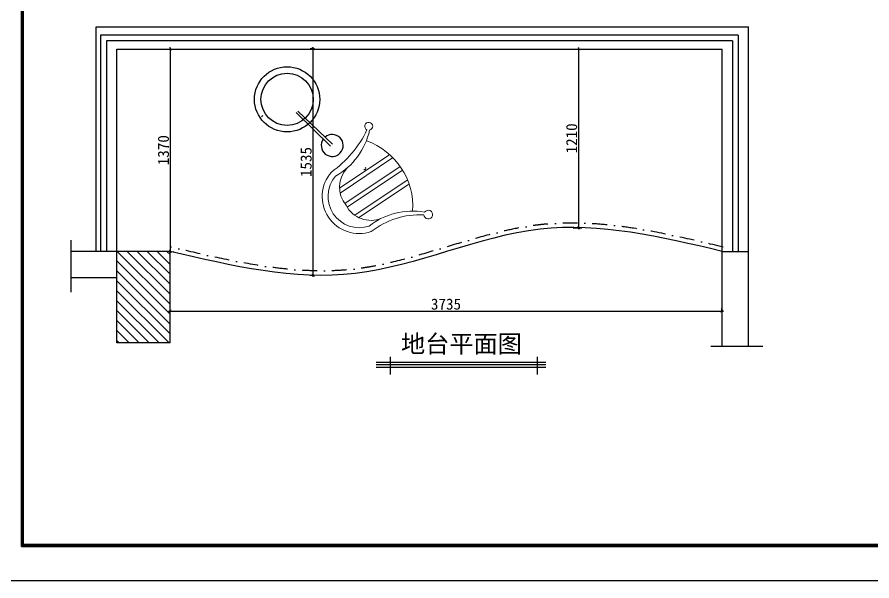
# Model space of a CAD drawing. Header units: millimetres. Extents: x 71641 to 191108, y -23091 to 29972.
# Drawn here: x 107684 to 113470, y -9624 to -5805 of the extents above; entities that cross this region are included whole.
import ezdxf

# ---------------------------------------------------------------- set-up
doc = ezdxf.new("R2010")
doc.units = ezdxf.units.MM
doc.linetypes.add('DASHDOT2', pattern=[0.5, 0.25, -0.125, 0, -0.125])
doc.layers.add('00', color=1, linetype='Continuous')
doc.layers.add('4', color=4, linetype='Continuous', lineweight=5)
doc.layers.add('5', color=5, linetype='Continuous', lineweight=20)
doc.styles.add('30', font='SimSun.ttf', dxfattribs={"height": 75})
doc.styles.get("Standard").update_dxf_attribs({"font": 'SimSun.ttf', "height": 150})
doc.dimstyles.new('30', dxfattribs={"dimscale": 0, "dimtxt": 90, "dimasz": 20, "dimexe": 20, "dimexo": 20, "dimgap": 10, "dimtad": 1, "dimdec": 0, "dimzin": 0, "dimdsep": 46, "dimtxsty": '30', "dimblk": 'ARCHTICK', "dimcen": 20, "dimdle": 10, "dimclrd": 8, "dimclre": 8, "dimclrt": 2, "dimadec": 0, "dimazin": 0, "dimtfac": 1, "dimtdec": 0, "dimtmove": 2, "dimatfit": 3, "dimldrblk": 'DOT', "dimfxl": 0, "dimtolj": 2, "dimtzin": 0, "dimlwd": -1, "dimarcsym": 0})

# ---------------------------------------------------------------- blocks, each defined once
blk = doc.blocks.new('_ARCHTICK')
at = {"color": 0, "linetype": 'ByBlock', "const_width": 0.15}
blk.add_lwpolyline([(-0.5, -0.5), (0.5, 0.5)], dxfattribs=at)
blk = doc.blocks.new('*D196')
at = {"color": 8}
blk.add_line((108721.7, -7401.7), (108721.7, -6011.7), dxfattribs=at)
at = {"color": 8, "lineweight": -2}
for p, q in [((108738.9, -6021.7), (108741.7, -6021.7)), ((108738.9, -7391.7), (108741.7, -7391.7))]:
    blk.add_line(p, q, dxfattribs=at)
at = {"layer": 'Defpoints', "color": 0}
for p in [(108718.9, -6021.7), (108721.7, -6021.7), (108718.9, -7391.7)]:
    blk.add_point(p, dxfattribs=at)
at = {"color": 8, "xscale": 20, "yscale": 20, "zscale": 20}
for p, rotation in [((108721.7, -6021.7), 90), ((108721.7, -7391.7), 270)]:
    blk.add_blockref('_ARCHTICK', p, dxfattribs=dict(at, rotation=rotation))
at = {"color": 2, "insert": (108674.2, -6706.7), "char_height": 75, "attachment_point": 5, "rotation": 90, "style": '30'}
blk.add_mtext('\\A2;1370', dxfattribs=at)
blk = doc.blocks.new('_Dot')
at = {"color": 0, "linetype": 'ByBlock', "lineweight": -2}
blk.add_line((-0.5, 0), (-1, 0), dxfattribs=at)
at = {"color": 0, "linetype": 'ByBlock', "const_width": 0.5}
blk.add_lwpolyline([(-0.25, 0, 1), (0.25, 0, 1)], format="xyb", close=True, dxfattribs=at)
blk = doc.blocks.new('DOT')
at = {"color": 0, "linetype": 'ByBlock'}
blk.add_line((-0.5, 0), (-1, 0), dxfattribs=at)
at = {"color": 0, "linetype": 'ByBlock', "const_width": 0.5}
blk.add_lwpolyline([(-0.25, 0, 1), (0.25, 0, 1)], format="xyb", close=True, dxfattribs=at)
blk = doc.blocks.new('*D197')
at = {"color": 8}
blk.add_line((111485, -7242), (111485, -6011.7), dxfattribs=at)
at = {"color": 8, "lineweight": -2}
for p, q in [((111447, -6021.7), (111505, -6021.7)), ((111447, -7232), (111505, -7232))]:
    blk.add_line(p, q, dxfattribs=at)
at = {"layer": 'Defpoints', "color": 0}
for p in [(111427, -6021.7), (111485, -6021.7), (111427, -7232)]:
    blk.add_point(p, dxfattribs=at)
at = {"color": 8, "xscale": 20, "yscale": 20, "zscale": 20}
for p, rotation in [((111485, -6021.7), 90), ((111485, -7232), 270)]:
    blk.add_blockref('_ARCHTICK', p, dxfattribs=dict(at, rotation=rotation))
at = {"color": 2, "insert": (111437.5, -6626.8), "char_height": 75, "attachment_point": 5, "rotation": 90, "style": '30'}
blk.add_mtext('\\A2;1210', dxfattribs=at)
blk = doc.blocks.new('*D198')
at = {"color": 8}
blk.add_line((109687.5, -7564.2), (109687.5, -6009.7), dxfattribs=at)
at = {"color": 8, "lineweight": -2}
for p, q in [((109696.6, -6019.7), (109667.5, -6019.7)), ((109696.6, -7554.2), (109667.5, -7554.2))]:
    blk.add_line(p, q, dxfattribs=at)
at = {"layer": 'Defpoints', "color": 0}
for p in [(109687.5, -6019.7), (109716.6, -6019.7), (109716.6, -7554.2)]:
    blk.add_point(p, dxfattribs=at)
at = {"color": 8, "xscale": 20, "yscale": 20, "zscale": 20}
for p, rotation in [((109687.5, -6019.7), 90), ((109687.5, -7554.2), 270)]:
    blk.add_blockref('_ARCHTICK', p, dxfattribs=dict(at, rotation=rotation))
at = {"color": 2, "insert": (109640, -6786.9), "char_height": 75, "attachment_point": 5, "rotation": 90, "style": '30'}
blk.add_mtext('\\A2;1535', dxfattribs=at)
blk = doc.blocks.new('g4g45')
at = {"color": 3}
for p, q in [((113477.2, -13344.3), (113709.8, -13573.2)), ((113722, -13559.7), (113488.2, -13335)), ((113946.4, -13716.5), (113946.7, -13716.1))]:
    blk.add_line(p, q, dxfattribs=at)
at = {"color": 5}
for radius in [220.7, 176.7]:
    blk.add_circle((113415.7, -13255.4), radius, dxfattribs=at)
blk.add_arc((113721, -13567.9), 74.2, 144.50845, 131.03437, dxfattribs=at)
at = {"color": 3}
blk.add_arc((113939.9, -13722.5), 8.9, 231.9658, 45.82863, dxfattribs=at)
at = {"layer": '4', "color": 4}
for points in [[(114346.4, -14019.5, 0.212575), (113971.1, -14113.8, -0.337148), (113728.5, -14031, -0.337148), (113744.3, -13775.2, 0.212575), (113974.3, -13464, 5.693791), (113956.1, -13461.9, 5.693791)], [(113956.1, -13461.9, -0.131638), (113715.6, -13747.5, 0.339623), (113695.5, -14053.1, 0.339623), (113985.7, -14150.7, -0.177243), (114341.4, -14037, 6.410328), (114346.4, -14019.5, 6.410328)], [(113824.9, -13717.6, 0.386519), (113814.9, -13973.1, 0.386519), (114054.9, -14061)]]:
    blk.add_lwpolyline(points, format="xyb", dxfattribs=at)
blk.add_arc((113795.4, -13980.6), 471.1, 356.12821, 70.5664, dxfattribs=at)
at = {"layer": '5', "color": 5}
for p, q in [((113770.5, -13856.4), (114104, -13633)), ((113774.4, -13889.7), (114128.6, -13652.5)), ((113805.7, -13961.3), (114181.1, -13709.8)), ((113822.3, -13986.1), (114197.6, -13734.7)), ((113873.1, -14039.9), (114228.7, -13801.7)), ((113901.8, -14056.6), (114237.5, -13831.7))]:
    blk.add_line(p, q, dxfattribs=at)
blk = doc.blocks.new('*D200')
at = {"color": 8}
blk.add_line((108708.9, -7797), (112464.2, -7797), dxfattribs=at)
at = {"color": 8, "lineweight": -2}
for p, q in [((108718.9, -7796.6), (108718.9, -7777)), ((112454.2, -7796.6), (112454.2, -7777))]:
    blk.add_line(p, q, dxfattribs=at)
at = {"layer": 'Defpoints', "color": 0}
for p in [(112454.2, -7797), (108718.9, -7816.6), (112454.2, -7816.6)]:
    blk.add_point(p, dxfattribs=at)
at = {"color": 8, "xscale": 20, "yscale": 20, "zscale": 20, "rotation": 180}
blk.add_blockref('_ARCHTICK', (108718.9, -7797), dxfattribs=at)
at = {"color": 8, "xscale": 20, "yscale": 20, "zscale": 20}
blk.add_blockref('_ARCHTICK', (112454.2, -7797), dxfattribs=at)
at = {"color": 2, "insert": (110586.6, -7749.5), "char_height": 75, "attachment_point": 5, "style": '30'}
blk.add_mtext('\\A2;3735', dxfattribs=at)

msp = doc.modelspace()

# ---------------------------------------------------------------- hatches: boundary and pattern name
h = msp.add_hatch()
h.set_pattern_fill('ANSI31', color=8, scale=15, angle=90, style=0)
h.set_pattern_definition([(135, (94459.79, -94989.473), (-33.67596, -33.67596), [])])
h.paths.add_polyline_path([(108718.9, -7391.7), (108392.6, -7391.7), (108358.9, -7391.7), (108358.9, -8011.7), (108718.9, -8011.7)])

# ---------------------------------------------------------------- linework, layer by layer
at = {"color": 1}
for p, q in [((108218.9, -7391.7), (108218.9, -5871.7)), ((108218.9, -5871.7), (112635.2, -5871.7)), ((112635.2, -7391.7), (112635.2, -5871.7)), ((108358.9, -7391.7), (108358.9, -6021.7)), ((108358.9, -6021.7), (112455.2, -6021.7)), ((112455.2, -7391.7), (112455.2, -6021.7)), ((108046.4, -7316.2), (108046.4, -7668.1)), ((112378.7, -8033.2), (112730.6, -8033.2))]:
    msp.add_line(p, q, dxfattribs=at)
at = {"color": 4}
for p, q in [((108248.9, -5926.7), (108248.9, -7391.7)), ((112565.2, -5926.7), (108248.9, -5926.7)), ((112565.2, -5926.7), (112565.2, -7391.7)), ((108288.9, -5966.7), (108288.9, -7391.7)), ((112525.2, -5966.7), (108288.9, -5966.7)), ((112525.2, -5966.7), (112525.2, -7391.7))]:
    msp.add_line(p, q, dxfattribs=at)
at = {"color": 3}
msp.add_line((109347.9, -6472.1), (109336.9, -6481.5), dxfattribs=at)
for p, q in [((108718.9, -7391.7), (108046.4, -7391.7)), ((108358.9, -8011.7), (108358.9, -7391.7)), ((108392.6, -7391.7), (108358.9, -7391.7)), ((108718.9, -8011.7), (108718.9, -7391.7)), ((112455.2, -7391.7), (112635.2, -7391.7)), ((112455.2, -8033.2), (112455.2, -7391.7)), ((112635.2, -8033.2), (112635.2, -7391.7)), ((108358.9, -7571.7), (108046.4, -7571.7)), ((108718.9, -8011.7), (108358.9, -8011.7))]:
    msp.add_line(p, q)
at = {"color": 3, "lineweight": -2}
msp.add_line((107713.6, -9390.9), (119195.2, -9390.9), dxfattribs=at)
for points in [[(107713.6, -1371.3), (119195.2, -1371.3), (119195.2, -9390.9), (107713.6, -9390.9)], [(107720.1, -1377.8), (119188.7, -1377.8), (119188.7, -9384.4), (107720.1, -9384.4)], [(107726.6, -1384.3), (119182.2, -1384.3), (119182.2, -9377.9), (107726.6, -9377.9)]]:
    msp.add_lwpolyline(points, close=True, dxfattribs=at)
at = {"color": 1}
msp.add_spline([(112455.2, -7391.7), (111223.6, -7241.7), (109971.3, -7541.7), (108718.9, -7391.7)], degree=3, dxfattribs=at)
at = {"color": 191, "linetype": 'DASHDOT2', "ltscale": 400}
msp.add_open_spline([(112462.2, -7362.5), (112370, -7340.6), (112277.8, -7318.8), (112093.1, -7278.1), (112000.6, -7259.3), (111815.8, -7228.2), (111723.4, -7215.8), (111538.7, -7200.6), (111446.5, -7197.9), (111332.4, -7202.5), (111310.3, -7203.8), (111270, -7206.8), (111251.8, -7208.5), (111222.1, -7211.6), (111210.7, -7212.9), (111187.9, -7215.8), (111176.5, -7217.3), (111142.4, -7222.3), (111119.7, -7226), (111051.7, -7238.1), (111006.5, -7247.6), (110887.2, -7275.7), (110813.2, -7296), (110665.9, -7338.8), (110592.5, -7361.4), (110446, -7405.3), (110373, -7426.7), (110227, -7465), (110154.2, -7482), (110060.6, -7498.7), (110039.9, -7502.1), (110001.1, -7507.7), (109983, -7510.1), (109946.8, -7514.3), (109928.7, -7516.1), (109874.3, -7520.7), (109837.9, -7522.6), (109717.8, -7525.8), (109633.7, -7522.7), (109464.6, -7508.4), (109379.7, -7497.2), (109209.3, -7469.1), (109123.7, -7452.3), (108952.1, -7415.5), (108866.1, -7395.5), (108761.9, -7371), (108743.9, -7366.7), (108725.8, -7362.5)], degree=3, knots=[0, 0, 0, 0, 276.558113, 276.558113, 553.116227, 553.116227, 829.67434, 829.67434, 1106.232454, 1106.232454, 1172.444286, 1172.444286, 1227.393878, 1227.393878, 1261.757438, 1261.757438, 1296.120997, 1296.120997, 1364.848116, 1364.848116, 1502.302354, 1502.302354, 1729.356832, 1729.356832, 1956.41131, 1956.41131, 2183.465789, 2183.465789, 2410.520267, 2410.520267, 2475.133488, 2475.133488, 2531.50326, 2531.50326, 2587.873033, 2587.873033, 2700.612577, 2700.612577, 2959.360801, 2959.360801, 3218.109024, 3218.109024, 3476.857248, 3476.857248, 3735.605472, 3735.605472, 3789.776005, 3789.776005, 3789.776005, 3789.776005], dxfattribs=at)
at = {"layer": '00', "color": 8, "lineweight": -2}
for p, q in [((111263.5, -8144), (110112.9, -8144)), ((110209.9, -8105.7), (110209.9, -8226.6)), ((111204.6, -8105.7), (111204.6, -8226.6)), ((111263.5, -8178.1), (110112.9, -8178.1))]:
    msp.add_line(p, q, dxfattribs=at)
at = {"layer": '00', "color": 2, "lineweight": -2}
msp.add_line((111263.5, -8161), (110112.9, -8161), dxfattribs=at)
at = {"layer": '00', "color": 8, "lineweight": -2}
msp.add_lwpolyline([(107481.1, -1138.7), (119427.7, -1138.7), (119427.7, -9623.5), (107481.1, -9623.5)], close=True, dxfattribs=at)

# ---------------------------------------------------------------- block references
at = {"color": 3}
msp.add_blockref('g4g45', (-3904.6, 6893.1), dxfattribs=at)

# ---------------------------------------------------------------- texts
at = {"color": 8, "insert": (111100.5, -7957.9), "char_height": 120, "width": 4291.546, "attachment_point": 3}
msp.add_mtext('{\\C2;地台平面图}', dxfattribs=at)

# ---------------------------------------------------------------- dimensions: what is measured, and where the dimension line sits
at = {"color": 3}
for p1, p2, distance, picture, middle in [((108718.9, -7391.7), (108718.9, -6021.7), -2.7, '*D196', (108674.2, -6706.7)), ((109716.5688, -7554.1797), (109716.5688, -6019.6744), 29.0749, '*D198', (109639.9938, -6786.927)), ((111427, -7232), (111427, -6021.7), -58.1, '*D197', (111437.5, -6626.8)), ((108718.9, -7816.6), (112454.2, -7816.6), 19.6, '*D200', (110586.6, -7749.5))]:
    dim = msp.add_aligned_dim(p1=p1, p2=p2, distance=distance, dimstyle='30', override={"dimscale": 1, "dimtxt": 75, "dimldrblk": 'DOT'}, dxfattribs=at)
    dim.commit()
    dim.dimension.update_dxf_attribs({"geometry": picture, "text_midpoint": middle})

doc.saveas('drawing.dxf')
